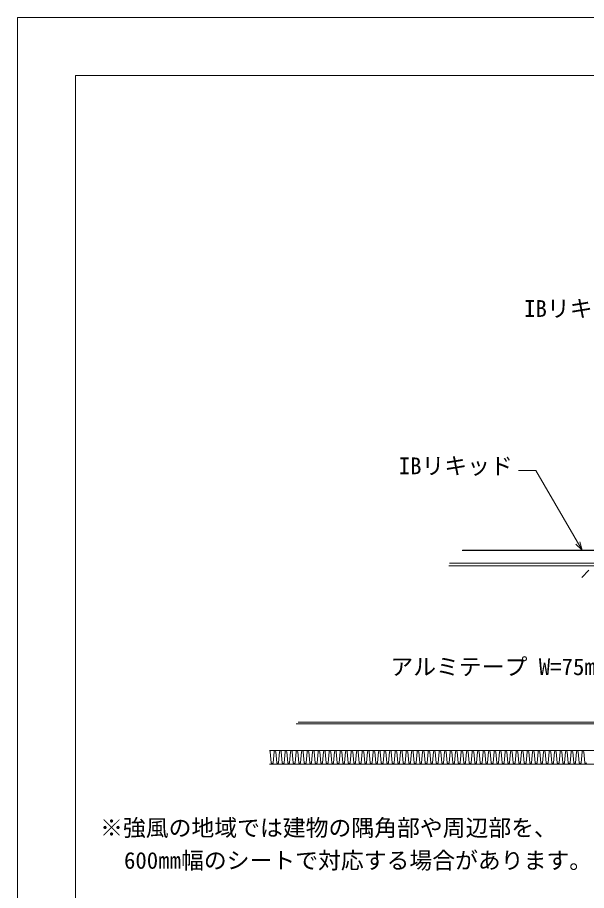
# Model space of a CAD drawing. Units: millimetres, scale not verified. Extents: x -840 to 840, y -594 to 594.
# Drawn here: x -840 to -448, y -8 to 594 of the extents above; entities that cross this region are included whole.
import ezdxf
from ezdxf.enums import TextEntityAlignment as Align

# ---------------------------------------------------------------- set-up
doc = ezdxf.new("R2010")
doc.units = ezdxf.units.MM
doc.header["$LTSCALE"] = 2
for name, color, linetype, lineweight in [('0-2_断熱材', 4, 'Continuous', 9), ('0-5_IBｼｰﾄ', 7, 'Continuous', 9), ('0-6_IBリキッド', 7, 'Continuous', 9), ('0-7_寸法線', 7, 'Continuous', 9), ('0-8_文字', 5, 'Continuous', 9), ('0-B_輪郭線', 2, 'Continuous', 9), ('0-C_図面枠', 7, 'Continuous', 9)]:
    doc.layers.add(name, color=color, linetype=linetype, lineweight=lineweight)
doc.styles.add('ＭＳ ゴシック', font='')
doc.styles.get('ＭＳ ゴシック').set_extended_font_data('MS Gothic')

msp = doc.modelspace()

# ---------------------------------------------------------------- linework, layer by layer
at = {"layer": '0-2_断熱材', "color": 7}
for p, q in [((-666.229, 88.412), (-406.895, 88.412)), ((-666.229, 79.079), (-406.895, 79.079))]:
    msp.add_line(p, q, dxfattribs=at)
at = {"layer": '0-2_断熱材'}
for p, q in [((-665.754, 87.541), (-665.061, 79.949)), ((-663.166, 87.541), (-663.859, 79.949)), ((-661.964, 87.541), (-661.27, 79.949)), ((-659.375, 87.541), (-660.069, 79.949)), ((-658.173, 87.541), (-657.48, 79.949)), ((-655.585, 87.541), (-656.278, 79.949)), ((-654.383, 87.541), (-653.689, 79.949)), ((-651.794, 87.541), (-652.487, 79.949)), ((-650.592, 87.541), (-649.899, 79.949)), ((-648.003, 87.541), (-648.697, 79.949)), ((-646.802, 87.541), (-646.108, 79.949)), ((-644.213, 87.541), (-644.906, 79.949)), ((-643.011, 87.541), (-642.317, 79.949)), ((-640.422, 87.541), (-641.116, 79.949)), ((-639.22, 87.541), (-638.527, 79.949)), ((-636.632, 87.541), (-637.325, 79.949)), ((-635.43, 87.541), (-634.736, 79.949)), ((-632.841, 87.541), (-633.534, 79.949)), ((-631.639, 87.541), (-630.946, 79.949)), ((-629.05, 87.541), (-629.744, 79.949)), ((-627.849, 87.541), (-627.155, 79.949)), ((-625.26, 87.541), (-625.953, 79.949)), ((-624.058, 87.541), (-623.364, 79.949)), ((-621.469, 87.541), (-622.163, 79.949)), ((-620.267, 87.541), (-619.574, 79.949)), ((-617.679, 87.541), (-618.372, 79.949)), ((-616.477, 87.541), (-615.783, 79.949)), ((-613.888, 87.541), (-614.581, 79.949)), ((-612.686, 87.541), (-611.993, 79.949)), ((-610.097, 87.541), (-610.791, 79.949)), ((-608.896, 87.541), (-608.202, 79.949)), ((-606.307, 87.541), (-607, 79.949)), ((-605.105, 87.541), (-604.411, 79.949)), ((-602.516, 87.541), (-603.21, 79.949)), ((-601.314, 87.541), (-600.621, 79.949)), ((-598.726, 87.541), (-599.419, 79.949)), ((-597.524, 87.541), (-596.83, 79.949)), ((-594.935, 87.541), (-595.628, 79.949)), ((-593.733, 87.541), (-593.04, 79.949)), ((-591.144, 87.541), (-591.838, 79.949)), ((-589.943, 87.541), (-589.249, 79.949)), ((-587.354, 87.541), (-588.047, 79.949)), ((-586.152, 87.541), (-585.459, 79.949)), ((-583.563, 87.541), (-584.257, 79.949)), ((-582.361, 87.541), (-581.668, 79.949)), ((-579.773, 87.541), (-580.466, 79.949)), ((-578.571, 87.541), (-577.877, 79.949)), ((-575.982, 87.541), (-576.675, 79.949)), ((-574.78, 87.541), (-574.087, 79.949)), ((-572.191, 87.541), (-572.885, 79.949)), ((-570.99, 87.541), (-570.296, 79.949)), ((-568.401, 87.541), (-569.094, 79.949)), ((-567.199, 87.541), (-566.506, 79.949)), ((-564.61, 87.541), (-565.304, 79.949)), ((-563.408, 87.541), (-562.715, 79.949)), ((-560.82, 87.541), (-561.513, 79.949)), ((-559.618, 87.541), (-558.924, 79.949)), ((-557.029, 87.541), (-557.722, 79.949)), ((-555.827, 87.541), (-555.134, 79.949)), ((-553.238, 87.541), (-553.932, 79.949)), ((-552.037, 87.541), (-551.343, 79.949)), ((-549.448, 87.541), (-550.141, 79.949)), ((-548.246, 87.541), (-547.553, 79.949)), ((-545.657, 87.541), (-546.351, 79.949)), ((-544.455, 87.541), (-543.762, 79.949)), ((-541.867, 87.541), (-542.56, 79.949)), ((-540.665, 87.541), (-539.971, 79.949)), ((-538.076, 87.541), (-538.77, 79.949)), ((-536.874, 87.541), (-536.181, 79.949)), ((-534.285, 87.541), (-534.979, 79.949)), ((-533.084, 87.541), (-532.39, 79.949)), ((-530.495, 87.541), (-531.188, 79.949)), ((-529.293, 87.541), (-528.6, 79.949)), ((-526.704, 87.541), (-527.398, 79.949)), ((-525.502, 87.541), (-524.809, 79.949)), ((-522.914, 87.541), (-523.607, 79.949)), ((-521.712, 87.541), (-521.018, 79.949)), ((-519.123, 87.541), (-519.817, 79.949)), ((-517.921, 87.541), (-517.228, 79.949)), ((-515.332, 87.541), (-516.026, 79.949)), ((-514.131, 87.541), (-513.437, 79.949)), ((-511.542, 87.541), (-512.235, 79.949)), ((-510.34, 87.541), (-509.647, 79.949)), ((-507.751, 87.541), (-508.445, 79.949)), ((-506.549, 87.541), (-505.856, 79.949)), ((-503.961, 87.541), (-504.654, 79.949)), ((-502.759, 87.541), (-502.065, 79.949)), ((-500.17, 87.541), (-500.864, 79.949)), ((-498.968, 87.541), (-498.275, 79.949)), ((-496.379, 87.541), (-497.073, 79.949)), ((-495.178, 87.541), (-494.484, 79.949)), ((-492.589, 87.541), (-493.282, 79.949)), ((-491.387, 87.541), (-490.694, 79.949)), ((-488.798, 87.541), (-489.492, 79.949)), ((-487.596, 87.541), (-486.903, 79.949)), ((-485.008, 87.541), (-485.701, 79.949)), ((-483.806, 87.541), (-483.112, 79.949)), ((-481.217, 87.541), (-481.911, 79.949)), ((-480.015, 87.541), (-479.322, 79.949)), ((-477.427, 87.541), (-478.12, 79.949)), ((-476.225, 87.541), (-475.531, 79.949)), ((-473.636, 87.541), (-474.329, 79.949)), ((-472.434, 87.541), (-471.741, 79.949)), ((-469.845, 87.541), (-470.539, 79.949)), ((-468.643, 87.541), (-467.95, 79.949)), ((-466.055, 87.541), (-466.748, 79.949)), ((-464.853, 87.541), (-464.159, 79.949)), ((-462.264, 87.541), (-462.958, 79.949)), ((-461.062, 87.541), (-460.369, 79.949)), ((-458.474, 87.541), (-459.167, 79.949)), ((-457.272, 87.541), (-456.578, 79.949)), ((-454.683, 87.541), (-455.376, 79.949)), ((-453.481, 87.541), (-452.788, 79.949)), ((-450.892, 87.541), (-451.586, 79.949)), ((-449.691, 87.541), (-448.997, 79.949))]:
    msp.add_line(p, q, dxfattribs=at)
for centre, start, end in [((-666.355, 87.485), 5.35135, 77.87323), ((-662.565, 87.485), 5.35135, 174.64865), ((-658.774, 87.485), 5.35135, 174.64865), ((-654.984, 87.485), 5.35135, 174.64865), ((-651.193, 87.485), 5.35135, 174.64865), ((-647.402, 87.485), 5.35135, 174.64865), ((-643.612, 87.485), 5.35135, 174.64865), ((-639.821, 87.485), 5.35135, 174.64865), ((-636.031, 87.485), 5.35135, 174.64865), ((-632.24, 87.485), 5.35135, 174.64865), ((-628.449, 87.485), 5.35135, 174.64865), ((-624.659, 87.485), 5.35135, 174.64865), ((-620.868, 87.485), 5.35135, 174.64865), ((-617.078, 87.485), 5.35135, 174.64865), ((-613.287, 87.485), 5.35135, 174.64865), ((-609.496, 87.485), 5.35135, 174.64865), ((-605.706, 87.485), 5.35135, 174.64865), ((-601.915, 87.485), 5.35135, 174.64865), ((-598.125, 87.485), 5.35135, 174.64865), ((-594.334, 87.485), 5.35135, 174.64865), ((-590.543, 87.485), 5.35135, 174.64865), ((-586.753, 87.485), 5.35135, 174.64865), ((-582.962, 87.485), 5.35135, 174.64865), ((-579.172, 87.485), 5.35135, 174.64865), ((-575.381, 87.485), 5.35135, 174.64865), ((-571.59, 87.485), 5.35135, 174.64865), ((-567.8, 87.485), 5.35135, 174.64865), ((-564.009, 87.485), 5.35135, 174.64865), ((-560.219, 87.485), 5.35135, 174.64865), ((-556.428, 87.485), 5.35135, 174.64865), ((-552.638, 87.485), 5.35135, 174.64865), ((-548.847, 87.485), 5.35135, 174.64865), ((-545.056, 87.485), 5.35135, 174.64865), ((-541.266, 87.485), 5.35135, 174.64865), ((-537.475, 87.485), 5.35135, 174.64865), ((-533.685, 87.485), 5.35135, 174.64865), ((-529.894, 87.485), 5.35135, 174.64865), ((-526.103, 87.485), 5.35135, 174.64865), ((-522.313, 87.485), 5.35135, 174.64865), ((-518.522, 87.485), 5.35135, 174.64865), ((-514.732, 87.485), 5.35135, 174.64865), ((-510.941, 87.485), 5.35135, 174.64865), ((-507.15, 87.485), 5.35135, 174.64865), ((-503.36, 87.485), 5.35135, 174.64865), ((-499.569, 87.485), 5.35135, 174.64865), ((-495.779, 87.485), 5.35135, 174.64865), ((-491.988, 87.485), 5.35135, 174.64865), ((-488.197, 87.485), 5.35135, 174.64865), ((-484.407, 87.485), 5.35135, 174.64865), ((-480.616, 87.485), 5.35135, 174.64865), ((-476.826, 87.485), 5.35135, 174.64865), ((-473.035, 87.485), 5.35135, 174.64865), ((-469.244, 87.485), 5.35135, 174.64865), ((-465.454, 87.485), 5.35135, 174.64865), ((-461.663, 87.485), 5.35135, 174.64865), ((-457.873, 87.485), 5.35135, 174.64865), ((-454.082, 87.485), 5.35135, 174.64865), ((-450.291, 87.485), 5.35135, 174.64865), ((-664.46, 80.006), 185.35135, 354.64865), ((-660.67, 80.006), 185.35135, 354.64865), ((-656.879, 80.006), 185.35135, 354.64865), ((-653.088, 80.006), 185.35135, 354.64865), ((-649.298, 80.006), 185.35135, 354.64865), ((-645.507, 80.006), 185.35135, 354.64865), ((-641.717, 80.006), 185.35135, 354.64865), ((-637.926, 80.006), 185.35135, 354.64865), ((-634.135, 80.006), 185.35135, 354.64865), ((-630.345, 80.006), 185.35135, 354.64865), ((-626.554, 80.006), 185.35135, 354.64865), ((-622.764, 80.006), 185.35135, 354.64865), ((-618.973, 80.006), 185.35135, 354.64865), ((-615.182, 80.006), 185.35135, 354.64865), ((-611.392, 80.006), 185.35135, 354.64865), ((-607.601, 80.006), 185.35135, 354.64865), ((-603.811, 80.006), 185.35135, 354.64865), ((-600.02, 80.006), 185.35135, 354.64865), ((-596.229, 80.006), 185.35135, 354.64865), ((-592.439, 80.006), 185.35135, 354.64865), ((-588.648, 80.006), 185.35135, 354.64865), ((-584.858, 80.006), 185.35135, 354.64865), ((-581.067, 80.006), 185.35135, 354.64865), ((-577.276, 80.006), 185.35135, 354.64865), ((-573.486, 80.006), 185.35135, 354.64865), ((-569.695, 80.006), 185.35135, 354.64865), ((-565.905, 80.006), 185.35135, 354.64865), ((-562.114, 80.006), 185.35135, 354.64865), ((-558.323, 80.006), 185.35135, 354.64865), ((-554.533, 80.006), 185.35135, 354.64865), ((-550.742, 80.006), 185.35135, 354.64865), ((-546.952, 80.006), 185.35135, 354.64865), ((-543.161, 80.006), 185.35135, 354.64865), ((-539.37, 80.006), 185.35135, 354.64865), ((-535.58, 80.006), 185.35135, 354.64865), ((-531.789, 80.006), 185.35135, 354.64865), ((-527.999, 80.006), 185.35135, 354.64865), ((-524.208, 80.006), 185.35135, 354.64865), ((-520.417, 80.006), 185.35135, 354.64865), ((-516.627, 80.006), 185.35135, 354.64865), ((-512.836, 80.006), 185.35135, 354.64865), ((-509.046, 80.006), 185.35135, 354.64865), ((-505.255, 80.006), 185.35135, 354.64865), ((-501.464, 80.006), 185.35135, 354.64865), ((-497.674, 80.006), 185.35135, 354.64865), ((-493.883, 80.006), 185.35135, 354.64865), ((-490.093, 80.006), 185.35135, 354.64865), ((-486.302, 80.006), 185.35135, 354.64865), ((-482.511, 80.006), 185.35135, 354.64865), ((-478.721, 80.006), 185.35135, 354.64865), ((-474.93, 80.006), 185.35135, 354.64865), ((-471.14, 80.006), 185.35135, 354.64865), ((-467.349, 80.006), 185.35135, 354.64865), ((-463.559, 80.006), 185.35135, 354.64865), ((-459.768, 80.006), 185.35135, 354.64865), ((-455.977, 80.006), 185.35135, 354.64865), ((-452.187, 80.006), 185.35135, 354.64865), ((-448.396, 80.006), 185.35135, 354.64865)]:
    msp.add_arc(centre, 0.604, start, end, dxfattribs=at)
at = {"layer": '0-5_IBｼｰﾄ'}
for p, q in [((-533.472, 226.369), (-164.272, 226.369)), ((-542.21, 217.631), (-173.01, 217.631)), ((-542.698, 215.809), (-173.498, 215.809)), ((-281.278, 106.696), (-647.945, 106.696)), ((-281.278, 108.029), (-646.611, 108.029))]:
    msp.add_line(p, q, dxfattribs=at)
at = {"layer": '0-6_IBリキッド'}
msp.add_line((-163.631, 226.476), (-533.365, 226.476), dxfattribs=at)
at = {"layer": '0-7_寸法線'}
for p, q in [((-482.666, 281.546), (-494.666, 281.546)), ((-450.872, 226.476), (-482.666, 281.546)), ((-446.161, 212.681), (-451.111, 207.731))]:
    msp.add_line(p, q, dxfattribs=at)
msp.add_lwpolyline([(-455.115, 230.718), (-450.872, 226.476), (-452.425, 232.271)], dxfattribs=at)
at = {"layer": '0-B_輪郭線'}
msp.add_lwpolyline([(800, 554), (-800, 554), (-800, -554), (800, -554)], close=True, dxfattribs=at)
at = {"layer": '0-C_図面枠'}
msp.add_lwpolyline([(840, -594), (840, 594), (-840, 594), (-840, -594)], close=True, dxfattribs=at)

# ---------------------------------------------------------------- texts
at = {"layer": '0-8_文字', "color": 7, "style": 'ＭＳ ゴシック'}
for s, p in [('IBリキッド', (-490.824, 384.007)), ('IBリキッド', (-577.236, 275.487)), ('アルミテープ W=75㎜', (-582.981, 136.942)), ('※強風の地域では建物の隅角部や周辺部を、', (-783.05, 25.858)), ('600㎜幅のシートで対応する場合があります。', (-766.586, 3.358))]:
    msp.add_text(s, height=11.54, dxfattribs=at).set_placement(p, align=Align.BOTTOM_LEFT)

doc.saveas('drawing.dxf')
